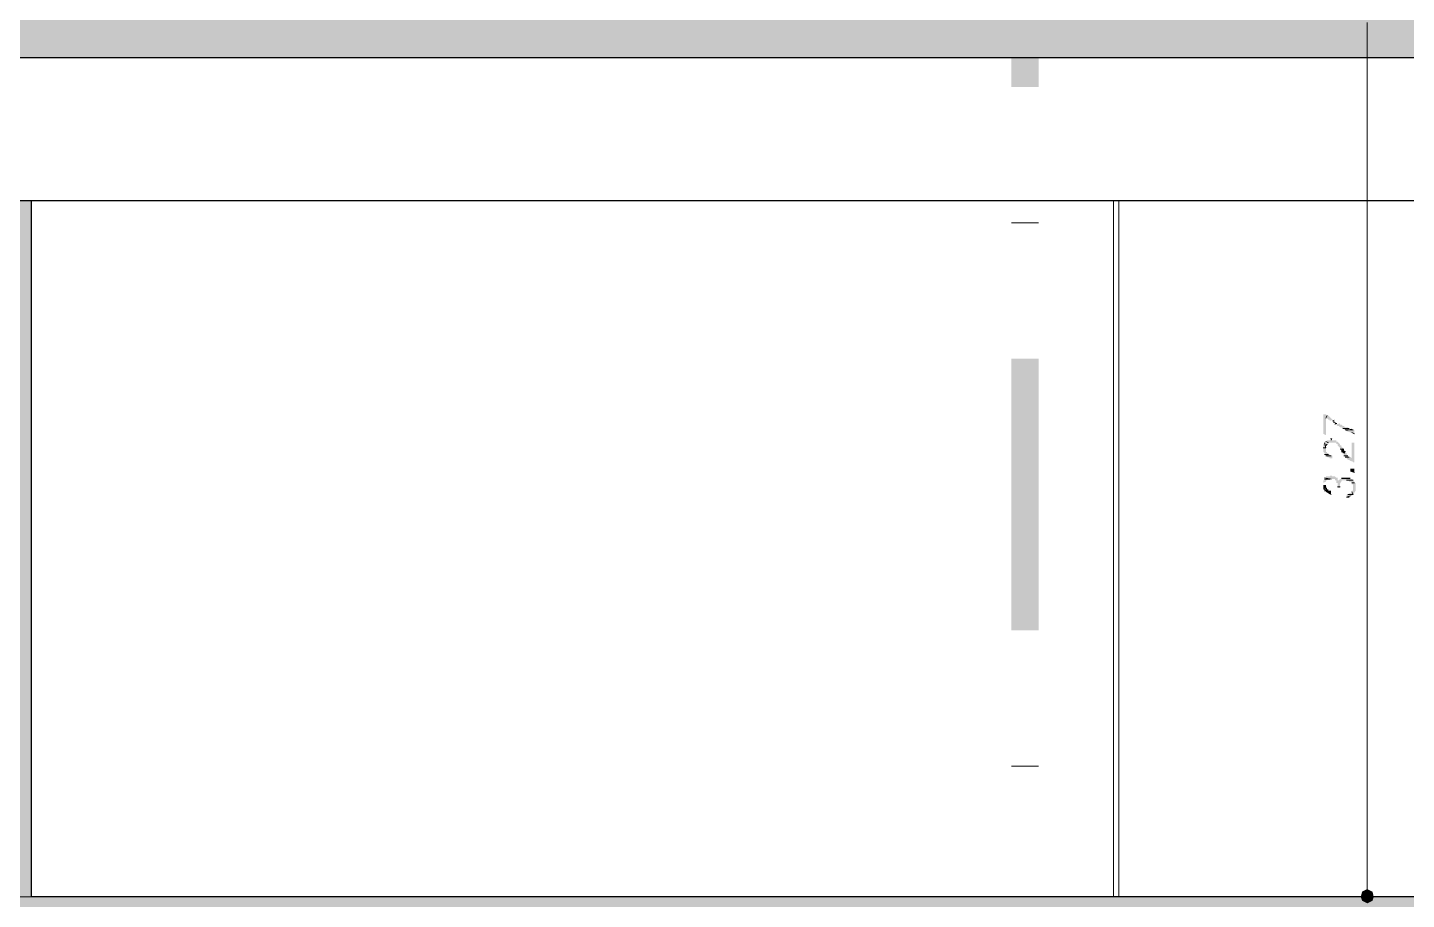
# Model space of a CAD drawing. Header units: millimetres. Extents: x 182 to 575, y -105 to 95.
# Drawn here: x 261.65 to 266.72, y 70.5 to 73.71 of the extents above; entities that cross this region are included whole.
import ezdxf

# ---------------------------------------------------------------- set-up
doc = ezdxf.new("R2010")
doc.units = ezdxf.units.MM
doc.header["$MEASUREMENT"] = 0
doc.layers.add('PDF_Geometry', color=7, linetype='Continuous')
doc.layers.add('PDF_Solid Fills', color=7, linetype='Continuous')

msp = doc.modelspace()

# ---------------------------------------------------------------- hatches: boundary and pattern name
at = {"layer": 'PDF_Solid Fills', "true_color": 0xb9b9b9, "transparency": 33554559}
for points in [[(261.6659, 73.7491), (261.6659, 76.2872), (261.5183, 76.2872), (261.5183, 73.7491), (259.5945, 73.7491), (259.5945, 73.0396), (259.7945, 73.0396), (259.7945, 73.5967), (270.3516, 73.5967), (270.3516, 73.0396), (270.504, 73.0396), (270.504, 73.7491)], [(265.2707, 73.4872), (265.3707, 73.4872), (265.3707, 75.311), (265.2707, 75.311)], [(261.6659, 70.5062), (261.6659, 73.0681), (261.5183, 73.0681), (261.5183, 70.5062), (259.5945, 70.5062), (259.5945, 69.7967), (259.7945, 69.7967), (259.7945, 70.3586), (267.9183, 70.3586), (267.9183, 66.6777), (268.0659, 66.6777), (268.0659, 70.3586), (271.3183, 70.3586), (271.3183, 69.7967), (271.4659, 69.7967), (271.4659, 70.5062)], [(265.2707, 71.4872), (265.3707, 71.4872), (265.3707, 72.4872), (265.2707, 72.4872)]]:
    msp.add_hatch(color=9, dxfattribs=at).paths.add_polyline_path(points)
at = {"layer": 'PDF_Solid Fills', "transparency": 33554559}
for points in [[(266.4326, 72.2681), (266.4373, 72.2634), (266.4421, 72.2634), (266.4421, 72.2586), (266.4564, 72.2634), (266.4516, 72.2634), (266.4469, 72.2681), (266.4421, 72.2729), (266.4373, 72.2777), (266.4326, 72.2777), (266.4278, 72.2824), (266.4183, 72.2824), (266.4183, 72.211), (266.4278, 72.2062), (266.4278, 72.2681)], [(266.4897, 72.1428), (266.4897, 72.1348), (266.4945, 72.1348), (266.4945, 72.1301), (266.4992, 72.1301), (266.4992, 72.1253), (266.504, 72.1253), (266.504, 72.1205), (266.5088, 72.1158), (266.5167, 72.1126), (266.5183, 72.111), (266.5278, 72.1078), (266.5278, 72.1062), (266.5326, 72.1062), (266.5326, 72.1777), (266.5231, 72.1777), (266.5231, 72.1205), (266.5183, 72.1253), (266.5135, 72.1253), (266.5088, 72.1301), (266.504, 72.1348), (266.504, 72.1396), (266.4992, 72.1396), (266.4897, 72.1443), (266.485, 72.1443)], [(266.4707, 72.0301), (266.4707, 72.011), (266.4802, 72.011), (266.4802, 72.0285), (266.485, 72.0348), (266.485, 72.038), (266.4897, 72.0396), (266.5135, 72.0396), (266.5135, 72.0348), (266.5183, 72.0348), (266.5231, 72.0301), (266.5231, 72.0253), (266.5278, 72.0253), (266.5278, 72.0015), (266.5231, 72.0015), (266.5231, 71.9967), (266.5183, 71.992), (266.5135, 71.992), (266.5088, 71.9872), (266.504, 71.9872), (266.504, 71.9777), (266.5135, 71.9777), (266.5167, 71.9808), (266.5231, 71.9824), (266.5278, 71.9872), (266.5326, 71.992), (266.5326, 71.9943), (266.5373, 72.0015), (266.5373, 72.0301), (266.5326, 72.0301), (266.5326, 72.0348), (266.5278, 72.0396), (266.5231, 72.0443), (266.4802, 72.0443), (266.4754, 72.0396), (266.4707, 72.0396), (266.4707, 72.0491), (266.4659, 72.0491), (266.4612, 72.0539), (266.4516, 72.0539), (266.4469, 72.0586), (266.4421, 72.0539), (266.4278, 72.0539), (266.4278, 72.0491), (266.4231, 72.0491), (266.4231, 72.0396), (266.4183, 72.0396), (266.4183, 72.0301), (266.4278, 72.0348), (266.4278, 72.0396), (266.4326, 72.0396), (266.4326, 72.0443), (266.4612, 72.0443), (266.4612, 72.0396), (266.4659, 72.0396), (266.4659, 72.0301)], [(266.5183, 72.0729), (266.5326, 72.0681), (266.5326, 72.0824), (266.5183, 72.0824)], [(266.5612, 70.492), (266.5802, 70.4824), (266.5993, 70.492), (266.604, 70.5062), (266.5993, 70.5253), (266.5802, 70.5348), (266.5612, 70.5253), (266.5564, 70.5062)]]:
    msp.add_hatch(color=256, dxfattribs=at).paths.add_polyline_path(points)
h = msp.add_hatch(color=256, dxfattribs=at)
h.paths.add_polyline_path([(266.4945, 72.2301), (266.4945, 72.2253), (266.5231, 72.2301), (266.5135, 72.2301), (266.5088, 72.2348), (266.4992, 72.2348), (266.4945, 72.2396), (266.4897, 72.2396), (266.485, 72.2443), (266.4802, 72.2443), (266.4802, 72.2491), (266.4612, 72.2443), (266.4659, 72.2443), (266.4707, 72.2396), (266.4754, 72.2396), (266.4802, 72.2348), (266.485, 72.2348), (266.4897, 72.2301)])
h.paths.add_polyline_path([(266.5326, 72.211), (266.5326, 72.2253), (266.504, 72.2205), (266.5183, 72.2158)])
h = msp.add_hatch(color=256, dxfattribs=at)
h.paths.add_polyline_path([(266.4421, 72.1229), (266.4421, 72.1205), (266.4516, 72.1205), (266.4516, 72.1301), (266.4469, 72.1301), (266.4421, 72.1348), (266.4373, 72.1348), (266.4373, 72.1396), (266.4326, 72.1396), (266.4326, 72.1443), (266.4278, 72.1443), (266.4278, 72.1824), (266.4231, 72.1824), (266.4231, 72.1777), (266.4183, 72.1729), (266.4183, 72.1443), (266.4231, 72.1396), (266.4231, 72.1348), (266.4278, 72.1301), (266.4326, 72.1281), (266.4326, 72.1253)])
h.paths.add_polyline_path([(266.4707, 72.1681), (266.4754, 72.1634), (266.4802, 72.1586), (266.4802, 72.1539), (266.4945, 72.1539), (266.4897, 72.1586), (266.485, 72.1634), (266.485, 72.1681), (266.4802, 72.1681), (266.4802, 72.1729), (266.4754, 72.1777), (266.4707, 72.1824), (266.4659, 72.1824), (266.4659, 72.1872), (266.4326, 72.1872), (266.4278, 72.1824), (266.4326, 72.1729), (266.4373, 72.1777), (266.4659, 72.1777), (266.4659, 72.1729), (266.4707, 72.1729)])
h = msp.add_hatch(color=256, dxfattribs=at)
h.paths.add_polyline_path([(262.8002, 72.1376), (262.8052, 72.1376), (262.8002, 72.1376)], flags=0)
h.paths.add_polyline_path([(262.8152, 72.1351), (262.7902, 72.1351), (262.8152, 72.1351)], flags=0)
h.paths.add_polyline_path([(262.7902, 72.1351), (262.8152, 72.1351), (262.7902, 72.1351)], flags=0)
h.paths.add_polyline_path([(262.8177, 72.1326), (262.7877, 72.1326), (262.8177, 72.1326)], flags=0)
h = msp.add_hatch(color=256, dxfattribs=at)
h.paths.add_polyline_path([(266.4183, 72.1539), (266.4278, 72.1539), (266.4183, 72.1539)], flags=0)
h.paths.add_polyline_path([(266.4278, 72.1491), (266.4183, 72.1491), (266.4278, 72.1491)], flags=0)
h.paths.add_polyline_path([(266.4183, 72.1443), (266.4278, 72.1443), (266.4183, 72.1443)], flags=0)
h.paths.add_polyline_path([(266.4326, 72.1396), (266.4231, 72.1348), (266.4326, 72.1396)], flags=0)
h = msp.add_hatch(color=256, dxfattribs=at)
h.paths.add_polyline_path([(262.7002, 72.1276), (262.7077, 72.1276), (262.7002, 72.1276)], flags=0)
h.paths.add_polyline_path([(262.7077, 72.1276), (262.7002, 72.1276), (262.7077, 72.1276)], flags=0)
h.paths.add_polyline_path([(262.7027, 72.1201), (262.6927, 72.1201), (262.7027, 72.1201)], flags=0)
h.paths.add_polyline_path([(262.6902, 72.1151), (262.7002, 72.1151), (262.6902, 72.1151)], flags=0)
h.paths.add_polyline_path([(262.6827, 72.1026), (262.6902, 72.1026), (262.6827, 72.1026)], flags=0)
h.paths.add_polyline_path([(262.6902, 72.1026), (262.6827, 72.1026), (262.6902, 72.1026)], flags=0)
h.paths.add_polyline_path([(262.6777, 72.0951), (262.6877, 72.0951), (262.6777, 72.0951)], flags=0)
h.paths.add_polyline_path([(262.6777, 72.0951), (262.6852, 72.0951), (262.6777, 72.0951)], flags=0)
h.paths.add_polyline_path([(262.6802, 72.0851), (262.6727, 72.0851), (262.6802, 72.0851)], flags=0)
h.paths.add_polyline_path([(262.6727, 72.0851), (262.6802, 72.0851), (262.6727, 72.0851)], flags=0)
h.paths.add_polyline_path([(262.6727, 72.0651), (262.6652, 72.0651), (262.6727, 72.0651)], flags=0)
h.paths.add_polyline_path([(262.6652, 72.0626), (262.6727, 72.0626), (262.6652, 72.0626)], flags=0)
h = msp.add_hatch(color=256, dxfattribs=at)
h.paths.add_polyline_path([(262.7377, 72.1101), (262.7477, 72.1101), (262.7377, 72.1101)], flags=0)
h.paths.add_polyline_path([(262.7477, 72.1101), (262.7377, 72.1101), (262.7477, 72.1101)], flags=0)
h.paths.add_polyline_path([(262.7302, 72.1076), (262.7552, 72.1076), (262.7302, 72.1076)], flags=0)
h = msp.add_hatch(color=256, dxfattribs=at)
h.paths.add_polyline_path([(262.7527, 72.1001), (262.7602, 72.1001), (262.7527, 72.1001)], flags=0)
h.paths.add_polyline_path([(262.7627, 72.0951), (262.7552, 72.0951), (262.7627, 72.0951)], flags=0)
h.paths.add_polyline_path([(262.7577, 72.0876), (262.7627, 72.0876), (262.7577, 72.0876)], flags=0)
h.paths.add_polyline_path([(262.7627, 72.0851), (262.7552, 72.0851), (262.7627, 72.0851)], flags=0)
h.paths.add_polyline_path([(262.7552, 72.0801), (262.7627, 72.0801), (262.7552, 72.0801)], flags=0)
h = msp.add_hatch(color=256, dxfattribs=at)
h.paths.add_polyline_path([(262.9077, 72.0951), (262.9002, 72.0951), (262.9077, 72.0951)], flags=0)
h.paths.add_polyline_path([(262.9027, 72.0876), (262.9102, 72.0876), (262.9027, 72.0876)], flags=0)
h.paths.add_polyline_path([(262.9002, 72.0801), (262.9077, 72.0801), (262.9002, 72.0801)], flags=0)
h = msp.add_hatch(color=256, dxfattribs=at)
h.paths.add_polyline_path([(262.9352, 72.1226), (262.9277, 72.1226), (262.9352, 72.1226)], flags=0)
h.paths.add_polyline_path([(262.9277, 72.1201), (262.9352, 72.1201), (262.9277, 72.1201)], flags=0)
h.paths.add_polyline_path([(262.9327, 72.1151), (262.9252, 72.1151), (262.9327, 72.1151)], flags=0)
h = msp.add_hatch(color=256, dxfattribs=at)
h.paths.add_polyline_path([(262.9577, 72.1001), (262.9652, 72.1001), (262.9577, 72.1001)], flags=0)
h.paths.add_polyline_path([(262.9677, 72.0951), (262.9602, 72.0951), (262.9677, 72.0951)], flags=0)
h.paths.add_polyline_path([(262.9602, 72.0926), (262.9677, 72.0926), (262.9602, 72.0926)], flags=0)
h = msp.add_hatch(color=256, dxfattribs=at)
h.paths.add_polyline_path([(261.6727, 72.0476), (261.6677, 72.0476), (261.6727, 72.0476)], flags=0)
h.paths.add_polyline_path([(261.6677, 72.0451), (261.6752, 72.0451), (261.6677, 72.0451)], flags=0)
h.paths.add_polyline_path([(261.6752, 72.0401), (261.6702, 72.0401), (261.6752, 72.0401)], flags=0)
h.paths.add_polyline_path([(261.6677, 72.0326), (261.6752, 72.0326), (261.6677, 72.0326)], flags=0)
h.paths.add_polyline_path([(261.6652, 72.0251), (261.6702, 72.0251), (261.6652, 72.0251)], flags=0)
h = msp.add_hatch(color=256, dxfattribs=at)
h.paths.add_polyline_path([(262.8102, 72.0626), (262.7827, 72.0626), (262.8102, 72.0626)], flags=0)
h.paths.add_polyline_path([(262.7827, 72.0626), (262.8102, 72.0626), (262.7827, 72.0626)], flags=0)
h.paths.add_polyline_path([(262.8002, 72.0601), (262.7927, 72.0601), (262.8002, 72.0601)], flags=0)
h.paths.add_polyline_path([(262.7927, 72.0601), (262.8002, 72.0601), (262.7927, 72.0601)], flags=0)
h = msp.add_hatch(color=256, dxfattribs=at)
h.paths.add_polyline_path([(262.9277, 72.0651), (262.9577, 72.0651), (262.9277, 72.0651)], flags=0)
h.paths.add_polyline_path([(262.9552, 72.0626), (262.9302, 72.0626), (262.9552, 72.0626)], flags=0)
h.paths.add_polyline_path([(262.9452, 72.0601), (262.9402, 72.0601), (262.9452, 72.0601)], flags=0)
h = msp.add_hatch(color=256, dxfattribs=at)
h.paths.add_polyline_path([(262.9602, 72.0826), (262.9677, 72.0826), (262.9602, 72.0826)], flags=0)
h.paths.add_polyline_path([(262.9652, 72.0751), (262.9577, 72.0751), (262.9652, 72.0751)], flags=0)
h.paths.add_polyline_path([(262.9577, 72.0751), (262.9652, 72.0751), (262.9577, 72.0751)], flags=0)
h = msp.add_hatch(color=256, dxfattribs=at)
h.paths.add_polyline_path([(266.4231, 72.0039), (266.4231, 72.0015), (266.4278, 72.0015), (266.4183, 72.0158), (266.4183, 72.0062)])
h.paths.add_polyline_path([(266.4469, 71.9872), (266.4469, 72.0015), (266.4373, 72.0015), (266.4373, 72.0062), (266.4326, 72.0062), (266.4326, 72.011), (266.4278, 72.011), (266.4278, 72.0015), (266.4278, 71.9967), (266.4373, 71.992)])

# ---------------------------------------------------------------- linework, layer by layer
at = {"layer": 'PDF_Geometry', "lineweight": 13}
for points in [[(266.5802, 70.5348), (266.5802, 70.5586), (266.5802, 73.6967), (266.5802, 73.7253)], [(265.6469, 73.0681), (265.6469, 70.5062)], [(265.6659, 70.5062), (265.6659, 73.0681)], [(266.4588, 72.261), (266.454, 72.2586), (266.4564, 72.2539), (266.4612, 72.2539), (266.4635, 72.2491), (266.4683, 72.2491), (266.4612, 72.2467)], [(266.4445, 72.192), (266.4493, 72.192), (266.4469, 72.1872), (266.4469, 72.1872)], [(266.5135, 72.2301), (266.4897, 72.2301), (266.5135, 72.2301)], [(266.4897, 72.2301), (266.5135, 72.2301), (266.4897, 72.2301)], [(266.5278, 72.2253), (266.4992, 72.2253), (266.5278, 72.2253)], [(266.5231, 72.2277), (266.5112, 72.2253), (266.5159, 72.2253), (266.504, 72.2229)], [(266.4183, 72.1586), (266.4278, 72.1586), (266.4183, 72.1586)], [(266.4231, 72.1348), (266.4373, 72.1348), (266.4231, 72.1348)], [(266.4373, 72.1777), (266.4278, 72.1824), (266.4373, 72.1777)], [(266.4326, 72.1729), (266.4326, 72.1729), (266.4278, 72.1681)], [(266.4945, 72.1539), (266.4802, 72.1539), (266.4945, 72.1539)], [(266.485, 72.1443), (266.4992, 72.1443), (266.485, 72.1443)], [(266.4278, 72.1301), (266.4469, 72.1301), (266.4278, 72.1301)], [(266.5088, 72.1301), (266.4945, 72.1301), (266.5088, 72.1301)], [(266.5135, 72.1253), (266.4992, 72.1253), (266.5135, 72.1253)], [(266.4469, 72.0443), (266.4231, 72.0491), (266.4469, 72.0443)], [(266.4231, 72.0443), (266.4421, 72.0443), (266.4231, 72.0443)], [(266.5278, 72.0396), (266.504, 72.0396), (266.5278, 72.0396)], [(266.504, 72.0396), (266.5278, 72.0396), (266.504, 72.0396)], [(266.5326, 72.0681), (266.5183, 72.0729), (266.5326, 72.0681)], [(266.4802, 72.0158), (266.4707, 72.0158), (266.4802, 72.0158)], [(266.5278, 71.9872), (266.5088, 71.9872), (266.5278, 71.9872)], [(266.5088, 71.9872), (266.5278, 71.9872), (266.5088, 71.9872)], [(266.5231, 72.0301), (266.5326, 72.0301), (266.5231, 72.0301)], [(266.5231, 71.9967), (266.5278, 71.9872), (266.5231, 71.9967)], [(268.0659, 70.5062), (255.2802, 70.5062)]]:
    msp.add_lwpolyline(points, dxfattribs=at)
at = {"layer": 'PDF_Geometry', "lineweight": 25}
for points in [[(259.7945, 73.0396), (259.7945, 73.5967), (270.3516, 73.5967), (270.3516, 73.0396)], [(270.504, 73.0681), (259.5945, 73.0681)], [(271.4659, 70.5062), (261.6659, 70.5062), (261.6659, 73.0681)]]:
    msp.add_lwpolyline(points, dxfattribs=at)
at = {"layer": 'PDF_Geometry', "color": 9, "lineweight": 0, "true_color": 0xb9b9b9}
for points in [[(265.2707, 72.9872), (265.3707, 72.9872)], [(265.2707, 70.9872), (265.3707, 70.9872)]]:
    msp.add_lwpolyline(points, dxfattribs=at)
at = {"layer": 'PDF_Geometry', "lineweight": 13}
for points in [[(266.4326, 72.2777), (266.4278, 72.2681), (266.4326, 72.2777)], [(266.5231, 72.2158), (266.5326, 72.211), (266.5231, 72.2158)], [(266.4231, 72.1777), (266.4278, 72.1586), (266.4231, 72.1777)], [(266.4231, 72.0015), (266.4278, 72.0015), (266.4231, 72.0015)], [(266.4278, 72.0158), (266.4278, 72.0015), (266.4278, 72.0158)], [(266.4326, 72.0062), (266.4278, 72.0015), (266.4326, 72.0062)], [(266.4373, 71.992), (266.4469, 71.9872), (266.4373, 71.992)], [(266.5183, 71.9824), (266.504, 71.9777), (266.5183, 71.9824)], [(266.5135, 71.9777), (266.504, 71.9777), (266.5135, 71.9777)], [(266.6707, 70.5062), (266.0659, 70.5062)]]:
    msp.add_lwpolyline(points, close=True, dxfattribs=at)
at = {"layer": 'PDF_Geometry', "lineweight": 13, "const_width": 0.00952}
msp.add_lwpolyline([(266.4873, 72.1539), (266.4897, 72.1515), (266.4897, 72.1467), (266.4992, 72.142)], dxfattribs=at)
at = {"layer": 'PDF_Geometry', "lineweight": 13}
for points in [[(266.4231, 72.0086, 0.00953, 0.00953, 0), (266.4231, 72.0229, 0, 0, 0), (266.4231, 72.0277, 0, 0, 0), (266.4231, 72.0324, 0, 0, 0)], [(266.5064, 72.0491, 0, 0, 0), (266.5016, 72.0491, 0, 0, 0), (266.5016, 72.0491, 0, 0, 0), (266.5016, 72.0491, 0.0333, 0.0333, 0), (266.5016, 72.0443, 0, 0, 0), (266.5016, 72.0443, 0, 0, 0)]]:
    msp.add_lwpolyline(points, format="xyseb", dxfattribs=at)

doc.saveas('drawing.dxf')
